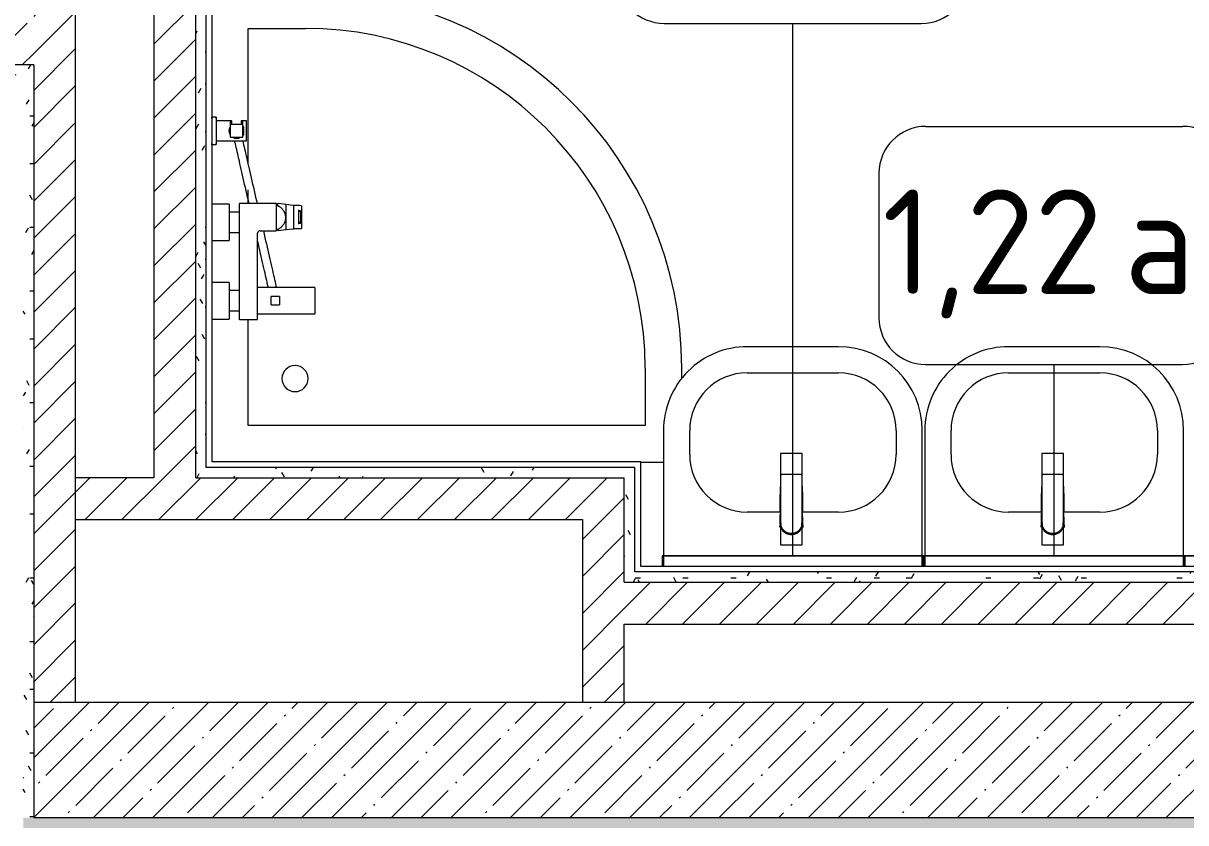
# Model space of a CAD drawing. Header units: millimetres. Extents: x 957 to 67880, y -2706 to 27400.
# Drawn here: x 54380 to 56605, y 5170 to 6700 of the extents above; entities that cross this region are included whole.
import ezdxf

# ---------------------------------------------------------------- set-up
doc = ezdxf.new("R2010")
doc.units = ezdxf.units.MM
for name, color, linetype, lineweight in [('0-1', 7, 'Continuous', 9), ('A-WALL', 7, 'Continuous', 9), ('I-FURN-IDEN', 7, 'Continuous', 9), ('I-WALL', 7, 'Continuous', 9)]:
    doc.layers.add(name, color=color, linetype=linetype, lineweight=lineweight)
for name, color, linetype, lineweight, true_color in [('A-WALL-1', 9, 'Continuous', 9, 0x808080), ('I-FURN-1', 9, 'Continuous', 9, 0x808080), ('P-SANR-FIXT-1', 9, 'Continuous', 13, 0x808080)]:
    doc.layers.add(name, color=color, linetype=linetype, lineweight=lineweight, true_color=true_color)
doc.styles.add('GOST Common_4', font='GOST_Common.ttf', dxfattribs={"height": 200})
pattern_1 = [(45, (-57529.54, 0), (-35.35534, 35.35534), [])]
pattern_2 = [(0, (-57529.542, 0), (121.92, 30.48), [10.058, -81.382, 10.058, -81.382, -487.68]), (0, (-57529.542, 0), (121.92, 30.48), [-182.88, 10.058, -172.822, 10.058, -81.382, -213.36]), (0, (-57529.542, 0), (121.92, 30.48), [-457.2, 10.058, -50.902, 10.058, -142.342]), (120, (-57483.822, 15.24), (-87.356454, 90.345817), [10.058, -81.382, 10.058, -81.382, -487.68]), (120, (-57483.822, 15.24), (-87.356454, 90.345817), [-182.88, 10.058, -172.822, 10.058, -81.382, -213.36]), (120, (-57483.822, 15.24), (-87.356454, 90.345817), [-457.2, 10.058, -50.902, 10.058, -142.342]), (240, (-57468.582, 76.2), (-34.563546, -120.825817), [10.058, -81.382, 10.058, -81.382, -487.68]), (240, (-57468.582, 76.2), (-34.563546, -120.825817), [-182.88, 10.058, -172.822, 10.058, -81.382, -213.36]), (240, (-57468.582, 76.2), (-34.563546, -120.825817), [-457.2, 10.058, -50.902, 10.058, -142.342])]

# ---------------------------------------------------------------- blocks, each defined once
blk = doc.blocks.new('зеркало круглое500д - 1_22а зеркало круглое d500-30453653-План расстановки мебели и оборудования 3 этажа в осях 23-33')
at = {"layer": 'I-FURN-1'}
for p, q in [((-250, 0), (-250, -20)), ((-250, -20), (250, -20)), ((250, -20), (-250, -20)), ((250, -20), (250, 0))]:
    blk.add_line(p, q, dxfattribs=at)
blk = doc.blocks.new('поддон угловой - 900х900-V218-План расстановки мебели и оборудования 3 этажа в осях 23-33')
at = {"layer": 'P-SANR-FIXT-1'}
for p, q in [((-270, 450), (-449, 450)), ((-380, 119.7), (-380, 380)), ((-380, 380), (-270, 380)), ((-380, 45), (-380, 71)), ((-380, -380), (-380, -177)), ((380, -270), (380, -380)), ((450, -291.4), (450, -270)), ((380, -380), (-380, -380)), ((371, -450), (415.1, -450))]:
    blk.add_line(p, q, dxfattribs=at)
for centre, radius, start, end in [((-270, -270), 720, 360, 90), ((-270, -270), 650, 0, 90), ((-290, -290), 25, 90, 270), ((-290, -290), 25, 270, 90)]:
    blk.add_arc(centre, radius, start, end, dxfattribs=at)
blk = doc.blocks.new('Смеситель для ванны с душевым гарнитуром - Смеситель для ванны с душевым гарнитуром-V219-План расстановки мебели и оборудования 3 этажа в осях 23-33')
at = {"layer": 'P-SANR-FIXT-1'}
for p, q in [((112279, 6519.8), (112271, 6519.8)), ((112271, 6518.2), (112271, 6519.8)), ((112271, 6519.8), (112271, 6518.2)), ((112279, 6518.2), (112279, 6519.8)), ((112279, 6519.8), (112279, 6518.2)), ((112279, 6518.2), (112279, 6469.4)), ((112306.3, 6513.1), (112279, 6513.1)), ((112329.8, 6505.8), (112305.8, 6505.8)), ((112305.8, 6505.8), (112305.8, 6481.8)), ((112308.3, 6513.1), (112306.3, 6513.1)), ((112306.3, 6513.1), (112306.3, 6505.8)), ((112306.3, 6505.8), (112306.3, 6513.1)), ((112308.8, 6505.8), (112308.8, 6512.6)), ((112326.8, 6512.6), (112326.8, 6505.8)), ((112329.5, 6513.1), (112327.3, 6513.1)), ((112329.5, 6505.8), (112329.5, 6513.1)), ((112337, 6513.1), (112329.5, 6513.1)), ((112329.5, 6513.1), (112329.5, 6505.8)), ((112329.8, 6481.8), (112329.8, 6505.8)), ((112331.3, 6502.2), (112329.8, 6502.2)), ((112331.3, 6502.2), (112329.8, 6502.2)), ((112331.3, 6502.2), (112329.8, 6502.2)), ((112331.3, 6502.2), (112329.8, 6502.2)), ((112331.3, 6502.2), (112329.8, 6502.2)), ((112331.3, 6502.2), (112329.8, 6502.2)), ((112331.3, 6502.2), (112329.8, 6502.2)), ((112331.3, 6502.2), (112329.8, 6502.2)), ((112329.8, 6499), (112331.3, 6499)), ((112329.8, 6499), (112331.3, 6499)), ((112329.8, 6499), (112331.3, 6499)), ((112329.8, 6499), (112331.3, 6499)), ((112329.8, 6499), (112331.3, 6499)), ((112329.8, 6499), (112331.3, 6499)), ((112329.8, 6499), (112331.3, 6499)), ((112329.8, 6499), (112331.3, 6499)), ((112331.3, 6497.7), (112329.8, 6497.7)), ((112331.3, 6497.7), (112329.8, 6497.7)), ((112331.3, 6497.7), (112329.8, 6497.7)), ((112331.3, 6497.7), (112329.8, 6497.7)), ((112331.3, 6497.7), (112329.8, 6497.7)), ((112331.3, 6497.7), (112329.8, 6497.7)), ((112331.3, 6497.7), (112329.8, 6497.7)), ((112331.3, 6497.7), (112329.8, 6497.7)), ((112331.3, 6502.2), (112331.3, 6499)), ((112331.3, 6499), (112331.3, 6502.2)), ((112331.3, 6502.2), (112331.3, 6499)), ((112331.3, 6499), (112331.3, 6502.2)), ((112331.3, 6502.2), (112331.3, 6499)), ((112331.3, 6499), (112331.3, 6502.2)), ((112331.3, 6502.2), (112331.3, 6499)), ((112331.3, 6499), (112331.3, 6502.2)), ((112331.3, 6502.2), (112331.3, 6499)), ((112331.3, 6499), (112331.3, 6502.2)), ((112331.3, 6502.2), (112331.3, 6499)), ((112331.3, 6499), (112331.3, 6502.2)), ((112331.3, 6502.2), (112331.3, 6499)), ((112331.3, 6499), (112331.3, 6502.2)), ((112331.3, 6502.2), (112331.3, 6499)), ((112331.3, 6499), (112331.3, 6502.2)), ((112331.3, 6497.7), (112331.3, 6494.5)), ((112331.3, 6494.5), (112331.3, 6497.7)), ((112331.3, 6497.7), (112331.3, 6494.5)), ((112331.3, 6494.5), (112331.3, 6497.7)), ((112331.3, 6497.7), (112331.3, 6494.5)), ((112331.3, 6494.5), (112331.3, 6497.7)), ((112331.3, 6497.7), (112331.3, 6494.5)), ((112331.3, 6494.5), (112331.3, 6497.7)), ((112331.3, 6497.7), (112331.3, 6494.5)), ((112331.3, 6494.5), (112331.3, 6497.7)), ((112331.3, 6497.7), (112331.3, 6494.5)), ((112331.3, 6494.5), (112331.3, 6497.7)), ((112331.3, 6497.7), (112331.3, 6494.5)), ((112331.3, 6494.5), (112331.3, 6497.7)), ((112331.3, 6497.7), (112331.3, 6494.5)), ((112331.3, 6494.5), (112331.3, 6497.7)), ((112337, 6474.6), (112337, 6513.1)), ((112279, 6474.6), (112337, 6474.6)), ((112305.8, 6481.8), (112329.8, 6481.8)), ((112329.8, 6494.5), (112331.3, 6494.5)), ((112329.8, 6494.5), (112331.3, 6494.5)), ((112329.8, 6494.5), (112331.3, 6494.5)), ((112329.8, 6494.5), (112331.3, 6494.5)), ((112329.8, 6494.5), (112331.3, 6494.5)), ((112329.8, 6494.5), (112331.3, 6494.5)), ((112329.8, 6494.5), (112331.3, 6494.5)), ((112329.8, 6494.5), (112331.3, 6494.5)), ((112331.3, 6493.2), (112329.8, 6493.2)), ((112331.3, 6493.2), (112329.8, 6493.2)), ((112331.3, 6493.2), (112329.8, 6493.2)), ((112331.3, 6493.2), (112329.8, 6493.2)), ((112331.3, 6493.2), (112329.8, 6493.2)), ((112331.3, 6493.2), (112329.8, 6493.2)), ((112331.3, 6493.2), (112329.8, 6493.2)), ((112331.3, 6493.2), (112329.8, 6493.2)), ((112329.8, 6490), (112331.3, 6490)), ((112329.8, 6490), (112331.3, 6490)), ((112329.8, 6490), (112331.3, 6490)), ((112329.8, 6490), (112331.3, 6490)), ((112329.8, 6490), (112331.3, 6490)), ((112329.8, 6490), (112331.3, 6490)), ((112329.8, 6490), (112331.3, 6490)), ((112329.8, 6490), (112331.3, 6490)), ((112331.3, 6488.6), (112329.8, 6488.6)), ((112331.3, 6488.6), (112329.8, 6488.6)), ((112331.3, 6488.6), (112329.8, 6488.6)), ((112331.3, 6488.6), (112329.8, 6488.6)), ((112331.3, 6488.6), (112329.8, 6488.6)), ((112331.3, 6488.6), (112329.8, 6488.6)), ((112331.3, 6488.6), (112329.8, 6488.6)), ((112331.3, 6488.6), (112329.8, 6488.6)), ((112329.8, 6485.4), (112331.3, 6485.4)), ((112329.8, 6485.4), (112331.3, 6485.4)), ((112329.8, 6485.4), (112331.3, 6485.4)), ((112329.8, 6485.4), (112331.3, 6485.4)), ((112329.8, 6485.4), (112331.3, 6485.4)), ((112329.8, 6485.4), (112331.3, 6485.4)), ((112329.8, 6485.4), (112331.3, 6485.4)), ((112329.8, 6485.4), (112331.3, 6485.4)), ((112331.3, 6493.2), (112331.3, 6490)), ((112331.3, 6490), (112331.3, 6493.2)), ((112331.3, 6493.2), (112331.3, 6490)), ((112331.3, 6490), (112331.3, 6493.2)), ((112331.3, 6493.2), (112331.3, 6490)), ((112331.3, 6490), (112331.3, 6493.2)), ((112331.3, 6493.2), (112331.3, 6490)), ((112331.3, 6490), (112331.3, 6493.2)), ((112331.3, 6493.2), (112331.3, 6490)), ((112331.3, 6490), (112331.3, 6493.2)), ((112331.3, 6493.2), (112331.3, 6490)), ((112331.3, 6490), (112331.3, 6493.2)), ((112331.3, 6493.2), (112331.3, 6490)), ((112331.3, 6490), (112331.3, 6493.2)), ((112331.3, 6493.2), (112331.3, 6490)), ((112331.3, 6490), (112331.3, 6493.2)), ((112331.3, 6488.6), (112331.3, 6485.4)), ((112331.3, 6485.4), (112331.3, 6488.6)), ((112331.3, 6488.6), (112331.3, 6485.4)), ((112331.3, 6485.4), (112331.3, 6488.6)), ((112331.3, 6488.6), (112331.3, 6485.4)), ((112331.3, 6485.4), (112331.3, 6488.6)), ((112331.3, 6488.6), (112331.3, 6485.4)), ((112331.3, 6485.4), (112331.3, 6488.6)), ((112331.3, 6488.6), (112331.3, 6485.4)), ((112331.3, 6485.4), (112331.3, 6488.6)), ((112331.3, 6488.6), (112331.3, 6485.4)), ((112331.3, 6485.4), (112331.3, 6488.6)), ((112331.3, 6488.6), (112331.3, 6485.4)), ((112331.3, 6485.4), (112331.3, 6488.6)), ((112331.3, 6488.6), (112331.3, 6485.4)), ((112331.3, 6485.4), (112331.3, 6488.6)), ((112271, 6469.4), (112271, 6467.8)), ((112271, 6467.8), (112271, 6469.4)), ((112271, 6467.8), (112279, 6467.8)), ((112279, 6469.4), (112279, 6467.8)), ((112279, 6467.8), (112279, 6469.4)), ((112304, 6353.8), (112271, 6353.8)), ((112304, 6353.8), (112271, 6353.8)), ((112304, 6353.8), (112304, 6283.8)), ((112304, 6353.8), (112304, 6283.8)), ((112323.3, 6353.8), (112323.3, 6133.8)), ((112323.3, 6353.8), (112323.3, 6133.8)), ((112393.8, 6354.8), (112324.3, 6354.8)), ((112393.8, 6354.8), (112324.3, 6354.8)), ((112394.8, 6303.8), (112394.8, 6353.8)), ((112394.8, 6303.8), (112394.8, 6353.8)), ((112396.6, 6354.8), (112397.4, 6354.8)), ((112396.6, 6354.8), (112396.6, 6349.8)), ((112413.1, 6352.8), (112397.4, 6354.8)), ((112413.1, 6304.9), (112413.1, 6352.8)), ((112425.9, 6351.2), (112413.1, 6352.8)), ((112427.5, 6351), (112425.9, 6351.2)), ((112427.5, 6306.6), (112427.5, 6351)), ((112429.8, 6350.8), (112427.5, 6351)), ((112438.7, 6350.8), (112429.8, 6350.8)), ((112437.5, 6341.3), (112435.9, 6341.3)), ((112437.5, 6341.3), (112436, 6341.3)), ((112437.2, 6318.4), (112437.2, 6339.2)), ((112440.2, 6339.2), (112437.2, 6339.2)), ((112437.5, 6341.3), (112440, 6341.3)), ((112438.2, 6339.2), (112438.2, 6341.3)), ((112442.1, 6350.4), (112438.7, 6350.8)), ((112440.2, 6339.2), (112440.2, 6318.4)), ((112442.1, 6350.4), (112442.1, 6307.3)), ((112323.3, 6338.1), (112304, 6338.1)), ((112440.2, 6318.4), (112437.2, 6318.4)), ((112438.2, 6316.3), (112438.2, 6318.4)), ((112304, 6299.6), (112323.3, 6299.6)), ((112358.3, 6133.8), (112358.3, 6297.8)), ((112358.3, 6133.8), (112358.3, 6297.8)), ((112363.3, 6302.8), (112393.8, 6302.8)), ((112363.3, 6302.8), (112393.8, 6302.8)), ((112396.6, 6306.3), (112396.6, 6302.9)), ((112397.4, 6302.9), (112396.6, 6302.9)), ((112397.4, 6302.9), (112413.1, 6304.9)), ((112413.1, 6304.9), (112425.9, 6306.4)), ((112425.9, 6306.5), (112427.5, 6306.6)), ((112427.5, 6306.6), (112429.8, 6306.9)), ((112429.8, 6306.9), (112438.7, 6306.9)), ((112437.5, 6316.3), (112435.9, 6316.3)), ((112436, 6316.3), (112437.5, 6316.3)), ((112440, 6316.3), (112437.5, 6316.3)), ((112438.7, 6306.9), (112442.1, 6307.3)), ((112271, 6283.8), (112304, 6283.8)), ((112271, 6283.8), (112304, 6283.8)), ((112304, 6203.8), (112271, 6203.8)), ((112304, 6203.8), (112271, 6203.8)), ((112304, 6203.8), (112304, 6133.8)), ((112304, 6203.8), (112304, 6133.8)), ((112323.3, 6188.1), (112304, 6188.1)), ((112467.8, 6193.8), (112358.3, 6193.8)), ((112468.3, 6144.3), (112468.3, 6193.3)), ((112400.3, 6176.8), (112384.3, 6176.8)), ((112384.3, 6176.3), (112384.3, 6176.8)), ((112384.3, 6176.8), (112384.3, 6176.3)), ((112384.3, 6161.3), (112384.3, 6176.3)), ((112384.3, 6161.3), (112384.3, 6160.8)), ((112384.3, 6160.8), (112384.3, 6161.3)), ((112400.3, 6176.3), (112400.3, 6176.8)), ((112400.3, 6176.8), (112400.3, 6176.3)), ((112400.3, 6176.3), (112400.3, 6161.3)), ((112400.3, 6161.3), (112400.3, 6160.8)), ((112400.3, 6160.8), (112400.3, 6161.3)), ((112304, 6149.6), (112323.3, 6149.6)), ((112358.3, 6143.8), (112467.8, 6143.8)), ((112384.3, 6160.8), (112400.3, 6160.8)), ((112271, 6133.8), (112304, 6133.8)), ((112271, 6133.8), (112304, 6133.8)), ((112324.3, 6132.8), (112357.3, 6132.8)), ((112324.3, 6132.8), (112357.3, 6132.8))]:
    blk.add_line(p, q, dxfattribs=at)
at = {"layer": 'P-SANR-FIXT-1', "flags": 128}
for points in [[(112342, 6354.8), (112340.7, 6360.3), (112339.3, 6366.7), (112337.8, 6373), (112336.4, 6379.2), (112335, 6385.4), (112333.6, 6391.4), (112332.2, 6397.4), (112330.9, 6403.2), (112329.6, 6409), (112328.3, 6414.6), (112327, 6420), (112325.8, 6425.4), (112324.6, 6430.5), (112323.5, 6435.6), (112322.3, 6440.4), (112321.3, 6445.1), (112320.3, 6449.6), (112319.3, 6453.9), (112318.3, 6457.9), (112317.4, 6461.8), (112316.6, 6465.5), (112315.8, 6469), (112315.1, 6472.2), (112314.5, 6474.6)], [(112330, 6474.1), (112330.8, 6470.8), (112331.6, 6467.2), (112332.5, 6463.4), (112333.4, 6459.4), (112334.3, 6455.3), (112335.3, 6450.9), (112336.4, 6446.3), (112337.5, 6441.6), (112338.6, 6436.6), (112339.8, 6431.5), (112341, 6426.3), (112342.2, 6420.9), (112343.5, 6415.4), (112344.8, 6409.7), (112346.1, 6403.9), (112347.5, 6398), (112348.8, 6392), (112350.2, 6385.9), (112351.7, 6379.7), (112353.1, 6373.4), (112354.5, 6367.1), (112356, 6360.7), (112357.4, 6354.8)], [(112394.8, 6351.5), (112395.8, 6351.1), (112396.7, 6350.8), (112397.6, 6350.3), (112398.5, 6349.9), (112399.4, 6349.4), (112400.2, 6348.9), (112401.1, 6348.3), (112401.9, 6347.7), (112402.6, 6347.1), (112403.4, 6346.5), (112404.1, 6345.8), (112404.8, 6345.1), (112405.5, 6344.3), (112406.2, 6343.6), (112406.8, 6342.8), (112407.4, 6342), (112407.9, 6341.1), (112408.4, 6340.3), (112408.9, 6339.4), (112409.3, 6338.5), (112409.8, 6337.6), (112410.1, 6336.7), (112410.5, 6335.7), (112410.8, 6334.8), (112411, 6333.8), (112411.2, 6332.8), (112411.4, 6331.8), (112411.6, 6330.9), (112411.7, 6329.9), (112411.7, 6328.9), (112411.7, 6327.9)], [(112437.2, 6339.2), (112437.3, 6339.7), (112437.3, 6340.1), (112437.3, 6340.5), (112437.3, 6340.9), (112437.4, 6341.1), (112437.4, 6341.3), (112437.5, 6341.3)], [(112440, 6341.3), (112440.1, 6341.1), (112440.1, 6340.9), (112440.2, 6340.5), (112440.2, 6340.1), (112440.2, 6339.7), (112440.2, 6339.2)], [(112411.7, 6326.8), (112411.7, 6325.8), (112411.6, 6324.8), (112411.4, 6323.9), (112411.2, 6322.9), (112411, 6321.9), (112410.8, 6320.9), (112410.5, 6320), (112410.1, 6319), (112409.8, 6318.1), (112409.4, 6317.2), (112408.9, 6316.3), (112408.4, 6315.4), (112407.9, 6314.6), (112407.4, 6313.7), (112406.8, 6312.9), (112406.2, 6312.1), (112405.5, 6311.4), (112404.9, 6310.6), (112404.2, 6309.9), (112403.4, 6309.2), (112402.7, 6308.6), (112401.9, 6307.9), (112401.1, 6307.4), (112400.2, 6306.8), (112399.4, 6306.3), (112398.5, 6305.8), (112397.6, 6305.3), (112396.7, 6304.9), (112395.8, 6304.5), (112394.9, 6304.2)], [(112437.5, 6316.3), (112437.4, 6316.4), (112437.4, 6316.6), (112437.3, 6316.8), (112437.3, 6317.1), (112437.3, 6317.5), (112437.3, 6318), (112437.2, 6318.4)], [(112440.2, 6318.4), (112440.2, 6318), (112440.2, 6317.5), (112440.2, 6317.1), (112440.1, 6316.8), (112440.1, 6316.6), (112440, 6316.4)], [(112369.4, 6302.6), (112370.8, 6296.2), (112372.3, 6289.9), (112373.7, 6283.7), (112375.1, 6277.6), (112376.5, 6271.5), (112377.8, 6265.5), (112379.2, 6259.7), (112380.5, 6254), (112381.8, 6248.3), (112383, 6242.9), (112384.3, 6237.5), (112385.5, 6232.4), (112386.6, 6227.4), (112387.7, 6222.5), (112388.8, 6217.8), (112389.8, 6213.4), (112390.8, 6209.1), (112391.7, 6205), (112392.6, 6201.1), (112393.5, 6197.4), (112394.3, 6193.9)], [(112378.9, 6193.8), (112378.5, 6195.7), (112377.6, 6199.5), (112376.7, 6203.5), (112375.7, 6207.7), (112374.7, 6212), (112373.7, 6216.6), (112372.6, 6221.4), (112371.5, 6226.3), (112370.3, 6231.4), (112369.1, 6236.6), (112367.9, 6242), (112366.6, 6247.6), (112365.3, 6253.2), (112364, 6259), (112362.6, 6264.9), (112361.2, 6270.9), (112359.8, 6277), (112358.4, 6283.2)]]:
    blk.add_lwpolyline(points, dxfattribs=at)
at = {"layer": 'P-SANR-FIXT-1'}
for centre, radius, start, end in [((112317.8, 6493.8), 14.2, 148.1524, 211.7439), ((112317.8, 6493.8), 14.2, 148.1524, 211.7439), ((112308.3, 6512.6), 0.5, 0, 90), ((112327.3, 6512.6), 0.5, 90, 180), ((112317.8, 6493.8), 14.2, 328.3082, 32.0443), ((112317.8, 6493.8), 14.2, 328.3082, 32.0443), ((112317.8, 6493.8), 14.2, 238.2631, 301.8541), ((112317.8, 6493.8), 14.2, 238.2631, 301.8541), ((112324.3, 6353.8), 1, 90, 180), ((112324.3, 6353.8), 1, 90, 180), ((112393.8, 6353.8), 1, 0, 90), ((112393.8, 6353.8), 1, 0, 90), ((112363.3, 6297.8), 5, 90, 180), ((112363.3, 6297.8), 5, 90, 180), ((112393.8, 6303.8), 1, 270, 0), ((112393.8, 6303.8), 1, 270, 0), ((112467.8, 6193.3), 0.5, 0, 90), ((112467.8, 6144.3), 0.5, 270, 0), ((112324.3, 6133.8), 1, 180, 270), ((112324.3, 6133.8), 1, 180, 270), ((112357.3, 6133.8), 1, 270, 0), ((112357.3, 6133.8), 1, 270, 0)]:
    blk.add_arc(centre, radius, start, end, dxfattribs=at)
blk = doc.blocks.new('Раковина Roca Debba 50x42 - гибкая подводка_ 640х550х165 PN6_3_ ХВ_ГВ накидная гайка BP DN15_ К-гл_кон_ П DN 50-30803987-План расстановки мебели и оборудования 3 этажа в осях 23-33')
at = {"layer": 'P-SANR-FIXT-1'}
for p, q in [((-255, -0.2), (-255, -20.2)), ((-255, -20.2), (-255, -260)), ((240, -20.2), (240, -0.2)), ((240, -260), (240, -20.2)), ((-95, -103.6), (-25.6, -103.6)), ((16.4, -103.6), (80, -103.6)), ((-205, -260), (-205, -213.6)), ((190, -213.6), (190, -260)), ((80, -370), (-95, -370)), ((-95, -420), (80, -420))]:
    blk.add_line(p, q, dxfattribs=at)
for centre, radius, start, end in [((-95, -213.6), 110, 90, 180), ((80, -213.6), 110, 0, 90), ((-95, -260), 160, 180, 270), ((-95, -260), 110, 180, 270), ((80, -260), 160, 270, 0), ((80, -260), 110, 270, 0)]:
    blk.add_arc(centre, radius, start, end, dxfattribs=at)
blk = doc.blocks.new('Раковина Roca Debba 50x42 - гибкая подводка_ 640х550х165 PN6_3_ ХВ_ГВ накидная гайка BP DN15_ К-гл_кон_ П DN 50-V224-План расстановки мебели и оборудования 3 этажа в осях 23-33')
at = {"layer": 'P-SANR-FIXT-1'}
for p, q in [((-255, -0.2), (-255, -20.2)), ((-255, -20.2), (-255, -260)), ((240, -20.2), (240, -0.2)), ((240, -260), (240, -20.2)), ((-95, -103.6), (-25.6, -103.6)), ((16.4, -103.6), (80, -103.6)), ((-205, -260), (-205, -213.6)), ((190, -213.6), (190, -260)), ((80, -370), (-95, -370)), ((-95, -420), (80, -420))]:
    blk.add_line(p, q, dxfattribs=at)
for centre, radius, start, end in [((-95, -213.6), 110, 90, 180), ((80, -213.6), 110, 0, 90), ((-95, -260), 160, 180, 270), ((-95, -260), 110, 180, 270), ((80, -260), 160, 270, 0), ((80, -260), 110, 270, 0)]:
    blk.add_arc(centre, radius, start, end, dxfattribs=at)
blk = doc.blocks.new('смеситель для раковины - Default-V228-План расстановки мебели и оборудования 3 этажа в осях 23-33')
at = {"layer": '0-1'}
for p, q in [((21, 151.6), (-21, 151.6)), ((20.3, 111.8), (-20.3, 111.8)), ((-22.2, 10.7), (-21.7, 15.4)), ((-20.7, 17.2), (-20.7, 16.7)), ((-20.3, 19.4), (-20.3, 15.8)), ((20.3, 15.8), (20.3, 19.4)), ((20.8, 16.7), (20.8, 17.2)), ((21.7, 15.4), (22.2, 10))]:
    blk.add_line(p, q, dxfattribs=at)
at = {"layer": '0-1', "flags": 128}
for points in [[(-21, 151.3), (-21, 147.9), (-21, 145.7), (-21, 145.2), (-21, 144.9), (-21, 144.8), (-21, 144.7), (-21, 144.7)], [(21, 89.1), (21, 88.6), (21, 88.3), (21, 88.3)]]:
    blk.add_lwpolyline(points, dxfattribs=at)
at = {"layer": 'P-SANR-FIXT-1'}
for p, q in [((21, 151.6), (-21, 151.6)), ((-21, 151.6), (-21, -23)), ((21, -23), (21, 151.6)), ((-20.3, 111.8), (-20.3, 111.8)), ((-20.3, 111.8), (-20.3, 109.7)), ((20.3, 109.7), (20.3, 111.8)), ((20.3, 111.8), (20.3, 111.8)), ((21.3, 15.1), (21.1, 17.1)), ((21.1, 17.1), (21.3, 15.1)), ((-21, -23), (21, -23))]:
    blk.add_line(p, q, dxfattribs=at)
at = {"layer": 'P-SANR-FIXT-1', "flags": 128}
for points in [[(-21, 144), (-21, 91), (-21, 37.9)], [(21, 37.9), (21, 91), (21, 144)], [(-20.3, 19.4), (-20.3, 60.2), (-20.3, 109.7)], [(20.3, 109.7), (20.3, 60.2), (20.3, 19.4)], [(21, 17.1), (21, 22.3), (21, 27.5), (21, 32.7), (21, 37.9)], [(-20.3, 15.8), (-20.3, 17.1), (-20.3, 18.4)], [(20.3, 18.4), (20.3, 17.1), (20.3, 15.8)], [(21, 15.1), (21, 15.6), (21, 16.1), (21, 16.6), (21, 17.1)]]:
    blk.add_lwpolyline(points, dxfattribs=at)
at = {"layer": 'P-SANR-FIXT-1'}
for centre, major_axis, ratio, start_param, end_param in [((-9809.3, 72.1), (-9788.3, 0.5), 0.986286, 3.135948, 3.138103), ((0, 17.2), (20.8, 0), 0.98634, 3.060685, 3.141593), ((0, 17.2), (20.8, 0), 0.98634, 3.141593, 3.395551), ((0, 17.2), (20.8, 0), 0.98634, 3.707105, 3.769911), ((0, 17.2), (20.8, 0), 0.98634, 5.654867, 5.717635), ((0, 17.2), (-20.8, 0), 0.98634, 2.887544, 3.141593), ((0, 17.2), (20.8, 0), 0.98634, 0, 0.080911), ((0, 17.2), (20.8, 0), 0.98634, 4.154533, 5.270098)]:
    blk.add_ellipse(centre, major_axis=major_axis, ratio=ratio, start_param=start_param, end_param=end_param, dxfattribs=at)
for points, knots in [([(-21, 151.6), (-21, 151.7), (-21, 151.5), (-21, 150.5), (-21, 148.7), (-21, 146.9), (-21, 145.2), (-21, 144.4), (-21, 144)], [0.4444444, 0.4444444, 0.4444444, 0.4444444, 0.5555556, 0.6666667, 0.7777778, 0.8888889, 0.9444444, 1, 1, 1, 1]), ([(21, 144), (21, 144.4), (21, 145.2), (21, 146.9), (21, 148.7), (21, 150.5), (21, 151.5), (21, 151.7), (21, 151.6)], [0, 0, 0, 0, 0.0555556, 0.1111111, 0.2222222, 0.3333333, 0.4444444, 0.5555556, 0.5555556, 0.5555556, 0.5555556]), ([(-21.3, 38.9), (-21.3, 39.6), (-21.2, 41.1), (-21.2, 44.2), (-21.2, 48.8), (-21.1, 54.3), (-21.1, 59.3), (-21.1, 63.2), (-21.1, 66.1), (-21.1, 68.8), (-21.1, 72.5), (-21, 78.9), (-21, 84.5), (-21, 88.1)], [0.5862751, 0.5862751, 0.5862751, 0.5862751, 0.625, 0.6666667, 0.7083333, 0.75, 0.7916667, 0.8125, 0.8333333, 0.8541667, 0.875, 0.9166667, 1, 1, 1, 1]), ([(21, 88.1), (21, 84.5), (21, 78.9), (21.1, 72.5), (21.1, 68.8), (21.1, 66.1), (21.1, 63.2), (21.1, 59.3), (21.2, 54.3), (21.2, 48.8), (21.2, 44.2), (21.3, 41.1), (21.3, 39.6), (21.3, 38.9)], [0, 0, 0, 0, 0.0833333, 0.125, 0.1458333, 0.1666667, 0.1875, 0.2083333, 0.25, 0.2916667, 0.3333333, 0.375, 0.4137249, 0.4137249, 0.4137249, 0.4137249]), ([(-21.1, 17.1), (-21.2, 16.5), (-21.2, 16), (-21.3, 15.4), (-21.3, 15.4)], [0, 0, 0, 0, 0.1, 0.1032771, 0.1032771, 0.1032771, 0.1032771]), ([(21, 15.1), (20.9, 14), (20.5, 11.7), (19.3, 8.5), (17.6, 5.5), (14.8, 1.9), (11.1, -0.9), (6.8, -2.8), (3.4, -3.6), (0, -3.8), (-4.5, -3.5), (-10.1, -1.7), (-14.7, 1.9), (-17.6, 5.5), (-19.3, 8.4), (-20.5, 11.7), (-20.9, 13.9), (-21, 15)], [0, 0, 0, 0, 0.055556, 0.111111, 0.166667, 0.222222, 0.333333, 0.388889, 0.444444, 0.5, 0.555556, 0.666667, 0.777778, 0.833333, 0.888889, 0.944444, 1, 1, 1, 1]), ([(20.3, 19.4), (20.3, 18.2), (20.2, 15.9), (19.3, 12.3), (18, 9.6), (16.8, 7.5), (15.7, 6), (14.5, 4.7), (12.8, 3), (10.4, 1.2), (7.1, -0.4), (2.4, -1.7), (-2.5, -1.7), (-7.1, -0.4), (-10.9, 1.5), (-13.6, 3.7), (-15.4, 5.7), (-16.5, 7.1), (-17.7, 9), (-18.9, 11.5), (-20, 15), (-20.3, 17.7), (-20.3, 19.4)], [0, 0, 0, 0, 0.055556, 0.111111, 0.166667, 0.194444, 0.222222, 0.25, 0.277778, 0.333333, 0.388889, 0.444444, 0.555556, 0.611111, 0.666667, 0.75, 0.770833, 0.791667, 0.833333, 0.875, 0.916667, 1, 1, 1, 1]), ([(20.3, 15.8), (20.3, 13.7), (19.8, 10.7), (17.9, 6.9), (16.3, 4.7), (14.8, 3.1), (13, 1.5), (11.1, 0.2), (9, -0.8), (7.3, -1.5), (5.5, -2), (3.6, -2.4), (1.4, -2.7), (-0.9, -2.7), (-3.3, -2.5), (-5.5, -2), (-7.7, -1.3), (-9.8, -0.4), (-11.7, 0.6), (-13.5, 1.9), (-15.1, 3.4), (-16.9, 5.4), (-19.5, 9.5), (-20.3, 13.2), (-20.3, 15.8)], [0, 0, 0, 0, 0.111111, 0.166667, 0.222222, 0.25, 0.277778, 0.333333, 0.361111, 0.388889, 0.416667, 0.444444, 0.479167, 0.513889, 0.548611, 0.583333, 0.618056, 0.652778, 0.6875, 0.722222, 0.756944, 0.791667, 0.861111, 1, 1, 1, 1]), ([(21.1, 17.1), (21.1, 16.7), (21.2, 16.1), (21.3, 15.6), (21.3, 15.3)], [0, 0, 0, 0, 0.0625, 0.1032634, 0.1032634, 0.1032634, 0.1032634])]:
    blk.add_open_spline(points, degree=3, knots=knots, dxfattribs=at)
for points in [[(21, 37.9), (21, 36.1), (21, 32.7), (21.1, 27.5), (21.1, 22.3), (21.1, 18.8), (21.1, 17.1)], [(-21.1, 17.1), (-21.1, 16.7), (-21.1, 16), (-21, 15.3), (-21, 15)], [(21.1, 17.1), (21.1, 16.7), (21.1, 16.1), (21, 15.4), (21, 15.1)], [(21.3, 15.3), (21.2, 15.9), (21.2, 16.5), (21.1, 17.1)]]:
    blk.add_open_spline(points, degree=3, dxfattribs=at)
blk = doc.blocks.new('смеситель для раковины - Default-V229-План расстановки мебели и оборудования 3 этажа в осях 23-33')
at = {"layer": '0-1'}
for p, q in [((21, 151.6), (-21, 151.6)), ((20.3, 111.8), (-20.3, 111.8)), ((-22.2, 10.7), (-21.7, 15.4)), ((-20.7, 17.2), (-20.7, 16.7)), ((-20.3, 19.4), (-20.3, 15.8)), ((20.3, 15.8), (20.3, 19.4)), ((20.8, 16.7), (20.8, 17.2)), ((21.7, 15.4), (22.2, 10))]:
    blk.add_line(p, q, dxfattribs=at)
at = {"layer": '0-1', "flags": 128}
for points in [[(-21, 151.3), (-21, 147.9), (-21, 145.7), (-21, 145.2), (-21, 144.9), (-21, 144.8), (-21, 144.7), (-21, 144.7)], [(21, 89.1), (21, 88.6), (21, 88.3), (21, 88.3)]]:
    blk.add_lwpolyline(points, dxfattribs=at)
at = {"layer": 'P-SANR-FIXT-1'}
for p, q in [((21, 151.6), (-21, 151.6)), ((-21, 151.6), (-21, -23)), ((21, -23), (21, 151.6)), ((-20.3, 111.8), (-20.3, 111.8)), ((-20.3, 111.8), (-20.3, 109.7)), ((20.3, 109.7), (20.3, 111.8)), ((20.3, 111.8), (20.3, 111.8)), ((21, 37.9), (20.1, 37.9)), ((21.3, 15.1), (21.1, 17.1)), ((21.1, 17.1), (21.3, 15.1)), ((-21, -23), (21, -23))]:
    blk.add_line(p, q, dxfattribs=at)
at = {"layer": 'P-SANR-FIXT-1', "flags": 128}
for points in [[(-21, 144), (-21, 91), (-21, 37.9)], [(21, 37.9), (21, 91), (21, 144)], [(-20.3, 19.4), (-20.3, 60.2), (-20.3, 109.7)], [(20.3, 109.7), (20.3, 60.2), (20.3, 19.4)], [(21, 17.1), (21, 22.3), (21, 27.5), (21, 32.7), (21, 37.9)], [(-20.3, 15.8), (-20.3, 17.1), (-20.3, 18.4)], [(20.3, 18.4), (20.3, 17.1), (20.3, 15.8)], [(21, 15.1), (21, 15.6), (21, 16.1), (21, 16.6), (21, 17.1)]]:
    blk.add_lwpolyline(points, dxfattribs=at)
at = {"layer": 'P-SANR-FIXT-1'}
for centre, major_axis, ratio, start_param, end_param in [((-9809.3, 72.1), (-9788.3, 0.5), 0.986286, 3.135948, 3.138103), ((0, 17.2), (20.8, 0), 0.98634, 3.060685, 3.141593), ((0, 17.2), (20.8, 0), 0.98634, 3.141593, 3.395551), ((0, 17.2), (20.8, 0), 0.98634, 3.707105, 3.769911), ((0, 17.2), (20.8, 0), 0.98634, 5.654867, 5.717635), ((0, 17.2), (-20.8, 0), 0.98634, 2.887544, 3.141593), ((0, 17.2), (20.8, 0), 0.98634, 0, 0.080911), ((0, 17.2), (20.8, 0), 0.98634, 4.154533, 5.270098)]:
    blk.add_ellipse(centre, major_axis=major_axis, ratio=ratio, start_param=start_param, end_param=end_param, dxfattribs=at)
for points, knots in [([(-21, 151.6), (-21, 151.7), (-21, 151.5), (-21, 150.5), (-21, 148.7), (-21, 146.9), (-21, 145.2), (-21, 144.4), (-21, 144)], [0.4444444, 0.4444444, 0.4444444, 0.4444444, 0.5555556, 0.6666667, 0.7777778, 0.8888889, 0.9444444, 1, 1, 1, 1]), ([(21, 144), (21, 144.4), (21, 145.2), (21, 146.9), (21, 148.7), (21, 150.5), (21, 151.5), (21, 151.7), (21, 151.6)], [0, 0, 0, 0, 0.0555556, 0.1111111, 0.2222222, 0.3333333, 0.4444444, 0.5555556, 0.5555556, 0.5555556, 0.5555556]), ([(-21.3, 38.9), (-21.3, 39.6), (-21.2, 41.1), (-21.2, 44.2), (-21.2, 48.8), (-21.1, 54.3), (-21.1, 59.3), (-21.1, 63.2), (-21.1, 66.1), (-21.1, 68.8), (-21.1, 72.5), (-21, 78.9), (-21, 84.5), (-21, 88.1)], [0.5862751, 0.5862751, 0.5862751, 0.5862751, 0.625, 0.6666667, 0.7083333, 0.75, 0.7916667, 0.8125, 0.8333333, 0.8541667, 0.875, 0.9166667, 1, 1, 1, 1]), ([(21, 88.1), (21, 84.5), (21, 78.9), (21.1, 72.5), (21.1, 68.8), (21.1, 66.1), (21.1, 63.2), (21.1, 59.3), (21.2, 54.3), (21.2, 48.8), (21.2, 44.2), (21.3, 41.1), (21.3, 39.6), (21.3, 38.9)], [0, 0, 0, 0, 0.0833333, 0.125, 0.1458333, 0.1666667, 0.1875, 0.2083333, 0.25, 0.2916667, 0.3333333, 0.375, 0.4137249, 0.4137249, 0.4137249, 0.4137249]), ([(-21.1, 17.1), (-21.2, 16.5), (-21.2, 16), (-21.3, 15.4), (-21.3, 15.4)], [0, 0, 0, 0, 0.1, 0.1032771, 0.1032771, 0.1032771, 0.1032771]), ([(21, 15.1), (20.9, 14), (20.5, 11.7), (19.3, 8.5), (17.6, 5.5), (14.8, 1.9), (11.1, -0.9), (6.8, -2.8), (3.4, -3.6), (0, -3.8), (-4.5, -3.5), (-10.1, -1.7), (-14.7, 1.9), (-17.6, 5.5), (-19.3, 8.4), (-20.5, 11.7), (-20.9, 13.9), (-21, 15)], [0, 0, 0, 0, 0.055556, 0.111111, 0.166667, 0.222222, 0.333333, 0.388889, 0.444444, 0.5, 0.555556, 0.666667, 0.777778, 0.833333, 0.888889, 0.944444, 1, 1, 1, 1]), ([(20.3, 19.4), (20.3, 18.2), (20.2, 15.9), (19.3, 12.3), (18, 9.6), (16.8, 7.5), (15.7, 6), (14.5, 4.7), (12.8, 3), (10.4, 1.2), (7.1, -0.4), (2.4, -1.7), (-2.5, -1.7), (-7.1, -0.4), (-10.9, 1.5), (-13.6, 3.7), (-15.4, 5.7), (-16.5, 7.1), (-17.7, 9), (-18.9, 11.5), (-20, 15), (-20.3, 17.7), (-20.3, 19.4)], [0, 0, 0, 0, 0.055556, 0.111111, 0.166667, 0.194444, 0.222222, 0.25, 0.277778, 0.333333, 0.388889, 0.444444, 0.555556, 0.611111, 0.666667, 0.75, 0.770833, 0.791667, 0.833333, 0.875, 0.916667, 1, 1, 1, 1]), ([(20.3, 15.8), (20.3, 13.7), (19.8, 10.7), (17.9, 6.9), (16.3, 4.7), (14.8, 3.1), (13, 1.5), (11.1, 0.2), (9, -0.8), (7.3, -1.5), (5.5, -2), (3.6, -2.4), (1.4, -2.7), (-0.9, -2.7), (-3.3, -2.5), (-5.5, -2), (-7.7, -1.3), (-9.8, -0.4), (-11.7, 0.6), (-13.5, 1.9), (-15.1, 3.4), (-16.9, 5.4), (-19.5, 9.5), (-20.3, 13.2), (-20.3, 15.8)], [0, 0, 0, 0, 0.111111, 0.166667, 0.222222, 0.25, 0.277778, 0.333333, 0.361111, 0.388889, 0.416667, 0.444444, 0.479167, 0.513889, 0.548611, 0.583333, 0.618056, 0.652778, 0.6875, 0.722222, 0.756944, 0.791667, 0.861111, 1, 1, 1, 1]), ([(21.1, 17.1), (21.1, 16.7), (21.2, 16.1), (21.3, 15.6), (21.3, 15.3)], [0, 0, 0, 0, 0.0625, 0.1032634, 0.1032634, 0.1032634, 0.1032634])]:
    blk.add_open_spline(points, degree=3, knots=knots, dxfattribs=at)
for points in [[(21, 37.9), (21, 36.1), (21, 32.7), (21.1, 27.5), (21.1, 22.3), (21.1, 18.8), (21.1, 17.1)], [(-21.1, 17.1), (-21.1, 16.7), (-21.1, 16), (-21, 15.3), (-21, 15)], [(21.1, 17.1), (21.1, 16.7), (21.1, 16.1), (21, 15.4), (21, 15.1)], [(21.3, 15.3), (21.2, 15.9), (21.2, 16.5), (21.1, 17.1)]]:
    blk.add_open_spline(points, degree=3, dxfattribs=at)
blk = doc.blocks.new('Марка_Мебель - В прямоуг_Balcon_Марка-25523697-План расстановки мебели и оборудования 3 этажа в осях 23-33')
at = {"layer": 'I-FURN-IDEN'}
for p, q in [((-2.455, 2.278), (2.455, 2.278)), ((-3.355, 1.378), (-3.355, -1.384)), ((3.355, 1.378), (3.355, -1.378)), ((-2.461, -2.278), (2.455, -2.278))]:
    blk.add_line(p, q, dxfattribs=at)
for centre, radius, start, end in [((-2.455, 1.378), 0.9, 90, 180), ((2.455, 1.378), 0.9, 0, 90), ((-2.461, -1.384), 0.893, 180, 270), ((2.455, -1.378), 0.9, 270, 0)]:
    blk.add_arc(centre, radius, start, end, dxfattribs=at)

msp = doc.modelspace()

# ---------------------------------------------------------------- hatches: boundary and pattern name
at = {"layer": 'I-WALL'}
h = msp.add_hatch(dxfattribs=at)
h.set_pattern_fill('FP_5', color=256, style=0, pattern_type=2)
h.set_pattern_definition(pattern_1)
h.paths.add_polyline_path([(54480.5, 5400), (54480.5, 10380), (54400.5, 10380), (54400.5, 5400)])
h = msp.add_hatch(dxfattribs=at)
h.set_pattern_fill('FP_35', color=256, style=0, pattern_type=2)
h.set_pattern_definition(pattern_2)
h.paths.add_polyline_path([(54730.5, 5830), (54730.5, 8060), (54710.5, 8060), (54710.5, 5830)])
h = msp.add_hatch(dxfattribs=at)
h.set_pattern_fill('FP_5', color=256, style=0, pattern_type=2)
h.set_pattern_definition(pattern_1)
h.paths.add_polyline_path([(54630.5, 5830), (54710.5, 5830), (54710.5, 7980), (54630.5, 7980), (54630.5, 6147.8)])
h = msp.add_hatch(dxfattribs=at)
h.set_pattern_fill('FP_5', color=256, style=0, pattern_type=2)
h.set_pattern_definition(pattern_1)
h.paths.add_polyline_path([(53730.5, 6620), (54400.5, 6620), (54400.5, 6700), (53700.5, 6700), (53700.5, 6620), (53722.8, 6620)])
h.paths.add_polyline_path([(52750.5, 6620), (52750.5, 6700), (52220.5, 6700), (52220.5, 6620), (52720.5, 6620)])
h = msp.add_hatch(dxfattribs=at)
h.set_pattern_fill('FP_35', color=256, style=0, pattern_type=2)
h.set_pattern_definition(pattern_2)
h.paths.add_polyline_path([(52220.5, 6600), (52750.5, 6600), (52750.5, 6612), (52720.5, 6612), (52720.5, 6620), (52220.5, 6620)])
h.paths.add_polyline_path([(54359.1, 6600), (54380.5, 6600), (54380.2, 6620), (53730.5, 6619.1), (53730.5, 6612), (53700.5, 6612), (53700.5, 6600), (54040.9, 6600)])
h = msp.add_hatch(dxfattribs=at)
h.set_pattern_fill('FP_35', color=256, style=0, pattern_type=2)
h.set_pattern_definition(pattern_2)
h.paths.add_polyline_path([(54400.5, 5180), (54400.5, 6620), (54380.5, 6620), (54380.5, 5180)])
h = msp.add_hatch(dxfattribs=at)
h.set_pattern_fill('FP_35', color=256, style=0, pattern_type=2)
h.set_pattern_definition(pattern_2)
h.paths.add_polyline_path([(55550.5, 5830), (55550.5, 5850), (54730.5, 5850), (54730.5, 5830), (55548.3, 5830)])
h = msp.add_hatch(dxfattribs=at)
h.set_pattern_fill('FP_5', color=256, style=0, pattern_type=2)
h.set_pattern_definition(pattern_1)
h.paths.add_polyline_path([(55380.1, 5750), (55450.5, 5750), (55450.5, 5830), (54480.5, 5830), (54480.5, 5750), (54995.3, 5750)])
h = msp.add_hatch(dxfattribs=at)
h.set_pattern_fill('FP_5', color=256, style=0, pattern_type=2)
h.set_pattern_definition(pattern_1)
h.paths.add_polyline_path([(55450.5, 5400), (55530.5, 5400), (55530.5, 5830), (55450.5, 5830), (55450.5, 5715.2)])
h = msp.add_hatch(dxfattribs=at)
h.set_pattern_fill('FP_35', color=256, style=0, pattern_type=2)
h.set_pattern_definition(pattern_2)
h.paths.add_polyline_path([(55550.5, 5630), (55550.5, 5830), (55530.5, 5830), (55530.5, 5630)])
h = msp.add_hatch(dxfattribs=at)
h.set_pattern_fill('FP_35', color=256, style=0, pattern_type=2)
h.set_pattern_definition(pattern_2)
h.paths.add_polyline_path([(55550.5, 5630), (58130.5, 5630), (58130.5, 5650), (55550.5, 5650)])
h = msp.add_hatch(dxfattribs=at)
h.set_pattern_fill('FP_5', color=256, style=0, pattern_type=2)
h.set_pattern_definition(pattern_1)
h.paths.add_polyline_path([(58017.7, 5550), (58030.5, 5550), (58030.5, 5630), (55530.5, 5630), (55530.5, 5550), (57858.7, 5550)])
h = msp.add_hatch(dxfattribs=at)
h.set_pattern_fill('FP_4', color=256, style=0, pattern_type=2)
h.set_pattern_definition([(45, (-57529.54, 0), (-57.024626, 57.024626), []), (45, (-57472.52, 0), (-57.024626, 57.024626), [100.806, -20.161, 3.353, -16.808])])
h.paths.add_polyline_path([(61720.5, 5180), (61800.5, 5180.9), (61800.5, 5400), (60900.5, 5400), (60900.5, 5180), (61367, 5180)])
h.paths.add_polyline_path([(58176.8, 5180), (59850.5, 5180), (59850.5, 5400), (54400.5, 5400), (54400.5, 5180), (57540.5, 5180)])
h = msp.add_hatch(dxfattribs=at)
h.set_pattern_fill('FP_35', color=256, style=0, pattern_type=2)
h.set_pattern_definition(pattern_2)
h.paths.add_polyline_path([(61747, 5160), (61760.5, 5160), (61760.5, 5180), (60930.5, 5180), (60930.5, 5172), (60900.5, 5172), (60900.5, 5160), (61720.5, 5160)])
h.paths.add_polyline_path([(61820.5, 5160), (61820.5, 5180), (61800.5, 5180), (61800.5, 5160)])
h.paths.add_polyline_path([(55631.6, 5160), (59850.5, 5160), (59850.5, 5172), (59820.5, 5172), (59820.5, 5180), (54380.5, 5180), (54380.5, 5160), (55253.2, 5160)])

# ---------------------------------------------------------------- linework, layer by layer
at = {"layer": 'A-WALL'}
for p, q in [((54400.5, 6620), (53730.5, 6620)), ((54710.5, 5830), (55530.5, 5830)), ((55530.5, 5630), (58110.5, 5630)), ((54400.5, 5180), (59820.5, 5180))]:
    msp.add_line(p, q, dxfattribs=at)
at = {"layer": 'A-WALL-1'}
for p, q in [((54730.5, 5850), (54730.5, 8080)), ((54710.5, 5830), (54710.5, 8060)), ((54480.5, 5400), (54480.5, 7980)), ((54630.5, 7980), (54630.5, 5830)), ((54400.5, 6620), (54400.5, 5180)), ((55550.5, 5850), (54730.5, 5850)), ((55550.5, 5650), (55550.5, 5850)), ((54630.5, 5830), (54480.5, 5830)), ((55530.5, 5630), (55530.5, 5830)), ((54480.5, 5750), (55450.5, 5750)), ((55450.5, 5750), (55450.5, 5400)), ((58130.5, 5650), (55550.5, 5650)), ((55530.5, 5550), (58030.5, 5550)), ((55530.5, 5400), (55530.5, 5550)), ((58130.5, 5400), (54400.5, 5400))]:
    msp.add_line(p, q, dxfattribs=at)
at = {"layer": 'I-FURN-IDEN'}
for p, q in [((55853.1, 5681), (55853.1, 6699.4)), ((56353.1, 5681), (56353.1, 6046.8))]:
    msp.add_line(p, q, dxfattribs=at)
at = {"layer": 'I-WALL'}
for p, q in [((54741.5, 8091), (54741.5, 5861)), ((54741.5, 5861), (55561.5, 5861)), ((55561.5, 5861), (55561.5, 5661)), ((55561.5, 5661), (58141.5, 5661))]:
    msp.add_line(p, q, dxfattribs=at)

# ---------------------------------------------------------------- block references
at = {"layer": 'I-FURN-1', "rotation": 180}
for p in [(55853.1, 5661), (56353.1, 5661), (56853.1, 5661)]:
    msp.add_blockref('зеркало круглое500д - 1_22а зеркало круглое d500-30453653-План расстановки мебели и оборудования 3 этажа в осях 23-33', p, dxfattribs=at)
at = {"layer": 'I-FURN-IDEN', "xscale": 99.99999999999993, "yscale": 99.99999999999993, "zscale": 99.99999999999993}
for p in [(55853.1, 6927.1), (56353.1, 6274.6)]:
    msp.add_blockref('Марка_Мебель - В прямоуг_Balcon_Марка-25523697-План расстановки мебели и оборудования 3 этажа в осях 23-33', p, dxfattribs=at)
at = {"layer": 'P-SANR-FIXT-1'}
for name, p in [('поддон угловой - 900х900-V218-План расстановки мебели и оборудования 3 этажа в осях 23-33', (55190.5, 6309.8)), ('Смеситель для ванны с душевым гарнитуром - Смеситель для ванны с душевым гарнитуром-V219-План расстановки мебели и оборудования 3 этажа в осях 23-33', (-57529.5, 0)), ('смеситель для раковины - Default-V229-План расстановки мебели и оборудования 3 этажа в осях 23-33', (55850.1, 5724.7)), ('смеситель для раковины - Default-V228-План расстановки мебели и оборудования 3 этажа в осях 23-33', (56350.1, 5724.7))]:
    msp.add_blockref(name, p, dxfattribs=at)
at = {"layer": 'P-SANR-FIXT-1', "rotation": 180}
for name, p in [('Раковина Roca Debba 50x42 - гибкая подводка_ 640х550х165 PN6_3_ ХВ_ГВ накидная гайка BP DN15_ К-гл_кон_ П DN 50-V224-План расстановки мебели и оборудования 3 этажа в осях 23-33', (55845.6, 5660.8)), ('Раковина Roca Debba 50x42 - гибкая подводка_ 640х550х165 PN6_3_ ХВ_ГВ накидная гайка BP DN15_ К-гл_кон_ П DN 50-30803987-План расстановки мебели и оборудования 3 этажа в осях 23-33', (56345.6, 5660.8))]:
    msp.add_blockref(name, p, dxfattribs=at)

# ---------------------------------------------------------------- texts
at = {"layer": 'I-FURN-IDEN', "char_height": 200, "attachment_point": 1, "style": 'GOST Common_4'}
for s, insert, width in [('1,22', (56024.1, 6381.6), 561.181), ('\\fGOST Common|b0|i0|c204|p34|;а', (56487.1, 6381.6), 200.422)]:
    msp.add_mtext(s, dxfattribs=dict(at, insert=insert, width=width))

doc.saveas('drawing.dxf')
